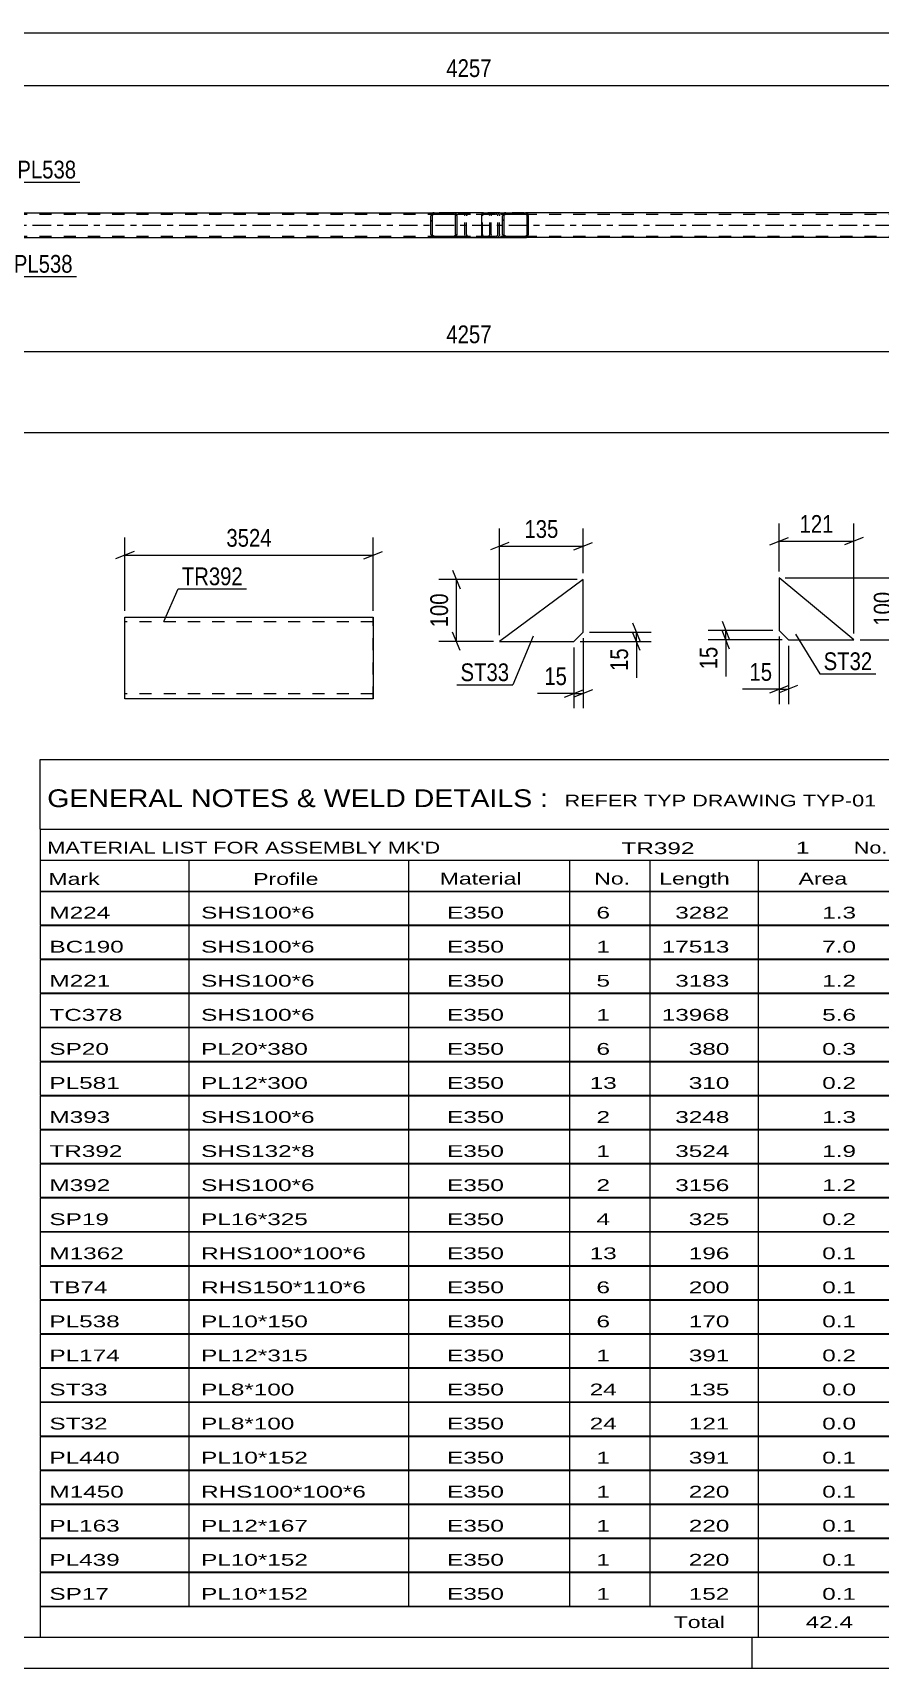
# Model space of a CAD drawing. Header units: millimetres. Extents: x 0 to 841, y 0 to 594.
# Drawn here: x 514.8 to 651.7, y 0 to 264.1 of the extents above; entities that cross this region are included whole.
import ezdxf

# ---------------------------------------------------------------- set-up
doc = ezdxf.new("R2010")
doc.units = ezdxf.units.MM
doc.linetypes.add('DXK_LINE_DOT2', pattern=[3.9198, 1.9599, -1.9599])
doc.linetypes.add('DXK_LINE_DOT3', pattern=[5.9187, 2.979, -0.9799, 0.9799, -0.9799])
doc.styles.add('Arial Narrow', font='ARIALN.TTF', dxfattribs={"height": 0.2})

# ---------------------------------------------------------------- blocks, each defined once
blk = doc.blocks.new('Unknown-122567824-1133')
at = {"color": 5, "linetype": 'Continuous'}
for p, q in [((5, 5), (836, 5)), ((631, 0), (631, 5)), ((0, 0), (841, 0))]:
    blk.add_line(p, q, dxfattribs=at)
blk = doc.blocks.new('Part-122567824-36594 - 36583')
at = {"linetype": 'Continuous'}
h = blk.add_hatch(dxfattribs=at)
h.set_pattern_fill('', scale=0.7, style=0, pattern_type=0)
h.set_pattern_definition([(45, (583.324, 234.728), (-1.57154, 1.57154), [])])
h.paths.add_polyline_path([(583.36, 234.54), (583.32, 234.73), (583.21, 234.88), (583.05, 234.99), (582.85, 235.02), (579.62, 235.02), (579.42, 234.99), (579.26, 234.88), (579.15, 234.73), (579.11, 234.54), (579.11, 231.5), (579.15, 231.32), (579.26, 231.16), (579.42, 231.06), (579.62, 231.02), (582.85, 231.02), (583.05, 231.06), (583.21, 231.16), (583.32, 231.32), (583.36, 231.5)])
h.paths.add_polyline_path([(583.09, 231.41), (583.03, 231.33), (582.95, 231.28), (582.85, 231.26), (579.62, 231.26), (579.52, 231.28), (579.44, 231.33), (579.38, 231.41), (579.36, 231.5), (579.36, 234.54), (579.38, 234.64), (579.44, 234.71), (579.52, 234.77), (579.62, 234.78), (582.85, 234.78), (582.95, 234.77), (583.03, 234.71), (583.09, 234.64), (583.11, 234.54), (583.11, 231.5)])
at = {"color": 2, "linetype": 'Continuous'}
for p, q in [((579.15, 234.73), (579.11, 234.54)), ((579.11, 231.5), (579.11, 234.54)), ((579.36, 234.54), (579.38, 234.64)), ((579.36, 231.5), (579.36, 234.54)), ((579.38, 234.64), (579.44, 234.71)), ((579.62, 235.02), (579.42, 234.99)), ((579.44, 234.71), (579.52, 234.77)), ((579.52, 234.77), (579.62, 234.78)), ((579.62, 235.02), (582.85, 235.02)), ((579.62, 234.78), (582.85, 234.78)), ((587.59, 235.02), (582.85, 235.02)), ((583.05, 234.99), (582.85, 235.02)), ((582.85, 234.78), (582.95, 234.77)), ((582.95, 234.77), (583.03, 234.71)), ((583.03, 234.71), (583.09, 234.64)), ((583.09, 234.64), (583.11, 234.54)), ((583.11, 231.5), (583.11, 234.54)), ((583.36, 234.54), (583.32, 234.73)), ((583.36, 231.5), (583.36, 234.54)), ((579.11, 231.5), (579.15, 231.32)), ((579.38, 231.41), (579.36, 231.5)), ((579.44, 231.33), (579.38, 231.41)), ((579.42, 231.06), (579.62, 231.02)), ((579.52, 231.28), (579.44, 231.33)), ((579.62, 231.26), (579.52, 231.28)), ((579.62, 231.26), (582.85, 231.26)), ((579.62, 231.02), (582.85, 231.02)), ((582.95, 231.28), (582.85, 231.26)), ((582.85, 231.02), (583.05, 231.06)), ((582.85, 231.02), (587.59, 231.02)), ((583.03, 231.33), (582.95, 231.28)), ((583.09, 231.41), (583.03, 231.33)), ((583.11, 231.5), (583.09, 231.41)), ((583.32, 231.32), (583.36, 231.5))]:
    blk.add_line(p, q, dxfattribs=at)
at = {"color": 7, "linetype": 'DXK_LINE_DOT2'}
for p, q in [((582.85, 235.02), (579.62, 235.02)), ((579.62, 234.78), (588.35, 234.78)), ((584.61, 234.54), (584.64, 234.73)), ((584.61, 231.5), (584.61, 234.54)), ((584.88, 234.64), (584.86, 234.54)), ((584.86, 231.5), (584.86, 234.54)), ((584.94, 234.71), (584.88, 234.64)), ((584.92, 234.99), (585.12, 235.02)), ((584.94, 234.71), (584.96, 234.73)), ((584.96, 234.73), (585.02, 234.77)), ((585.02, 234.77), (585.12, 234.78)), ((587.59, 235.02), (588.35, 235.02)), ((588.35, 235.02), (588.55, 234.99)), ((588.45, 234.77), (588.35, 234.78)), ((588.53, 234.71), (588.45, 234.77)), ((588.59, 234.64), (588.53, 234.71)), ((588.61, 234.54), (588.59, 234.64)), ((588.61, 231.5), (588.61, 234.54)), ((588.82, 234.73), (588.86, 234.54)), ((588.86, 231.5), (588.86, 234.54)), ((579.62, 231.26), (588.35, 231.26)), ((579.62, 231.02), (582.85, 231.02)), ((584.64, 231.32), (584.61, 231.5)), ((584.86, 231.5), (584.88, 231.41)), ((584.88, 231.41), (584.94, 231.33)), ((585.12, 231.02), (584.92, 231.06)), ((584.94, 231.33), (584.96, 231.32)), ((584.96, 231.32), (585.02, 231.28)), ((585.02, 231.28), (585.12, 231.26)), ((587.59, 231.02), (588.35, 231.02)), ((588.35, 231.26), (588.45, 231.28)), ((588.55, 231.06), (588.35, 231.02)), ((588.45, 231.28), (588.53, 231.33)), ((588.53, 231.33), (588.59, 231.41)), ((588.59, 231.41), (588.61, 231.5)), ((588.86, 231.5), (588.82, 231.32))]:
    blk.add_line(p, q, dxfattribs=at)
at = {"color": 2, "linetype": 'Continuous'}
for centre, start, end in [((579.6, 234.52), 110.7583, 155.68), ((582.87, 234.52), 24.32, 69.2417), ((579.6, 231.52), 204.32, 249.2417), ((582.87, 231.52), 290.7583, 335.68)]:
    blk.add_arc(centre, 0.496, start, end, dxfattribs=at)
at = {"color": 7, "linetype": 'DXK_LINE_DOT2'}
for centre, start, end in [((585.1, 234.52), 110.7583, 155.68), ((588.37, 234.52), 24.32, 69.2417), ((585.1, 231.52), 204.32, 249.2417), ((588.37, 231.52), 290.7583, 335.68)]:
    blk.add_arc(centre, 0.496, start, end, dxfattribs=at)
blk = doc.blocks.new('Part-122567824-36595 - 36583')
at = {"linetype": 'Continuous'}
h = blk.add_hatch(dxfattribs=at)
h.set_pattern_fill('', scale=0.7, style=0, pattern_type=0)
h.set_pattern_definition([(45, (594.851, 234.728), (-1.57154, 1.57154), [])])
h.paths.add_polyline_path([(594.89, 234.54), (594.85, 234.73), (594.74, 234.88), (594.58, 234.99), (594.39, 235.02), (591.2, 235.02), (591.01, 234.99), (590.85, 234.88), (590.74, 234.73), (590.7, 234.54), (590.7, 231.5), (590.74, 231.32), (590.85, 231.16), (591.01, 231.06), (591.2, 231.02), (594.39, 231.02), (594.58, 231.06), (594.74, 231.16), (594.85, 231.32), (594.89, 231.5)])
h.paths.add_polyline_path([(594.62, 231.41), (594.56, 231.33), (594.48, 231.28), (594.39, 231.26), (591.2, 231.26), (591.11, 231.28), (591.02, 231.33), (590.97, 231.41), (590.95, 231.5), (590.95, 234.54), (590.97, 234.64), (591.02, 234.71), (591.11, 234.77), (591.2, 234.78), (594.39, 234.78), (594.48, 234.77), (594.56, 234.71), (594.62, 234.64), (594.64, 234.54), (594.64, 231.5)])
at = {"color": 2, "linetype": 'Continuous'}
for p, q in [((587.32, 234.54), (587.34, 234.73)), ((587.32, 231.5), (587.32, 234.54)), ((587.34, 234.73), (587.39, 234.88)), ((587.39, 234.88), (587.48, 234.99)), ((587.48, 234.99), (587.59, 235.02)), ((587.59, 235.02), (591.2, 235.02)), ((590.74, 234.73), (590.7, 234.54)), ((590.7, 231.5), (590.7, 234.54)), ((590.95, 234.54), (590.97, 234.64)), ((590.95, 231.5), (590.95, 234.54)), ((590.97, 234.64), (591.02, 234.71)), ((591.2, 235.02), (591.01, 234.99)), ((591.02, 234.71), (591.11, 234.77)), ((591.11, 234.77), (591.2, 234.78)), ((591.2, 235.02), (594.39, 235.02)), ((591.2, 234.78), (594.39, 234.78)), ((594.58, 234.99), (594.39, 235.02)), ((594.39, 234.78), (594.48, 234.77)), ((594.48, 234.77), (594.56, 234.71)), ((594.56, 234.71), (594.62, 234.64)), ((594.62, 234.64), (594.64, 234.54)), ((594.64, 231.5), (594.64, 234.54)), ((594.89, 234.54), (594.85, 234.73)), ((594.89, 231.5), (594.89, 234.54)), ((587.34, 231.32), (587.32, 231.5)), ((587.39, 231.16), (587.34, 231.32)), ((587.48, 231.06), (587.39, 231.16)), ((587.59, 231.02), (587.48, 231.06)), ((587.59, 231.02), (591.2, 231.02)), ((590.7, 231.5), (590.74, 231.32)), ((590.97, 231.41), (590.95, 231.5)), ((591.02, 231.33), (590.97, 231.41)), ((591.01, 231.06), (591.2, 231.02)), ((591.11, 231.28), (591.02, 231.33)), ((591.2, 231.26), (591.11, 231.28)), ((591.2, 231.26), (594.39, 231.26)), ((591.2, 231.02), (594.39, 231.02)), ((594.48, 231.28), (594.39, 231.26)), ((594.39, 231.02), (594.58, 231.06)), ((594.56, 231.33), (594.48, 231.28)), ((594.62, 231.41), (594.56, 231.33)), ((594.64, 231.5), (594.62, 231.41)), ((594.85, 231.32), (594.89, 231.5))]:
    blk.add_line(p, q, dxfattribs=at)
at = {"color": 7, "linetype": 'DXK_LINE_DOT2'}
for p, q in [((587.46, 234.64), (587.45, 234.54)), ((587.45, 231.5), (587.45, 234.54)), ((587.49, 234.71), (587.46, 234.64)), ((587.53, 234.77), (587.49, 234.71)), ((587.59, 234.78), (587.53, 234.77)), ((587.59, 234.78), (594.39, 234.78)), ((588.86, 234.78), (588.86, 235.02)), ((589.68, 235.02), (589.87, 234.99)), ((589.77, 234.77), (589.68, 234.78)), ((589.85, 234.71), (589.77, 234.77)), ((589.91, 234.64), (589.85, 234.71)), ((589.93, 234.54), (589.91, 234.64)), ((589.93, 231.5), (589.93, 234.54)), ((590.14, 234.73), (590.18, 234.54)), ((590.18, 231.5), (590.18, 234.54)), ((591.2, 235.02), (594.39, 235.02)), ((587.45, 231.5), (587.46, 231.41)), ((587.46, 231.41), (587.49, 231.33)), ((587.49, 231.33), (587.53, 231.28)), ((587.53, 231.28), (587.59, 231.26)), ((587.59, 231.26), (594.39, 231.26)), ((588.86, 231.02), (588.86, 231.26)), ((589.68, 231.26), (589.77, 231.28)), ((589.87, 231.06), (589.68, 231.02)), ((589.77, 231.28), (589.85, 231.33)), ((589.85, 231.33), (589.91, 231.41)), ((589.91, 231.41), (589.93, 231.5)), ((590.18, 231.5), (590.14, 231.32)), ((591.2, 231.02), (594.39, 231.02))]:
    blk.add_line(p, q, dxfattribs=at)
for centre, start, end in [((589.69, 234.53), 23.8494, 68.8059), ((589.69, 231.52), 291.1941, 336.1506)]:
    blk.add_arc(centre, 0.492, start, end, dxfattribs=at)
at = {"color": 2, "linetype": 'Continuous'}
for centre, start, end in [((591.19, 234.53), 111.1941, 156.1506), ((594.4, 234.53), 23.8494, 68.8059), ((591.19, 231.52), 203.8494, 248.8059), ((594.4, 231.52), 291.1941, 336.1506)]:
    blk.add_arc(centre, 0.492, start, end, dxfattribs=at)
blk = doc.blocks.new('Part-122567824-36600 - 36583')
at = {"color": 7, "linetype": 'DXK_LINE_DOT3'}
blk.add_line((94.55, 233.02), (774.49, 233.02), dxfattribs=at)
at = {"color": 7, "linetype": 'DXK_LINE_DOT2'}
for p, q in [((104.3, 234.78), (774.49, 234.78)), ((774.49, 235.02), (579.62, 235.02)), ((579.62, 235.02), (594.39, 235.02)), ((104.3, 231.26), (774.49, 231.26)), ((774.49, 231.02), (579.62, 231.02)), ((594.39, 231.02), (579.62, 231.02))]:
    blk.add_line(p, q, dxfattribs=at)
at = {"color": 2, "linetype": 'Continuous'}
for p, q in [((509.25, 235.02), (579.62, 235.02)), ((664.75, 235.02), (594.39, 235.02)), ((509.25, 231.02), (579.62, 231.02)), ((664.75, 231.02), (594.39, 231.02))]:
    blk.add_line(p, q, dxfattribs=at)
blk = doc.blocks.new('Part-122567824-53837 - 53836')
at = {"color": 2, "linetype": 'Continuous'}
for p, q in [((635.35, 176.08), (635.35, 167.58)), ((647.44, 166.08), (635.35, 176.08)), ((635.35, 167.58), (636.85, 166.08)), ((636.85, 166.08), (647.44, 166.08))]:
    blk.add_line(p, q, dxfattribs=at)
blk = doc.blocks.new('Part-122567824-53847 - 53846')
at = {"color": 2, "linetype": 'Continuous'}
for p, q in [((603.72, 175.82), (590.22, 165.82)), ((603.72, 167.32), (603.72, 175.82)), ((602.22, 165.82), (603.72, 167.32)), ((590.22, 165.82), (602.22, 165.82))]:
    blk.add_line(p, q, dxfattribs=at)
blk = doc.blocks.new('Part-122567824-53965 - 53964')
at = {"color": 2, "linetype": 'Continuous'}
for p, q in [((529.68, 158.15), (529.68, 169.75)), ((529.68, 169.75), (549.68, 169.75)), ((549.78, 169.75), (569.78, 169.75)), ((569.78, 169.75), (569.78, 169.75)), ((569.78, 169.75), (569.78, 158.15)), ((529.68, 156.55), (529.68, 158.15)), ((549.68, 156.55), (529.68, 156.55)), ((569.78, 156.55), (549.78, 156.55)), ((569.78, 158.15), (569.78, 156.55)), ((569.78, 156.55), (569.78, 156.55))]:
    blk.add_line(p, q, dxfattribs=at)
at = {"color": 7, "linetype": 'DXK_LINE_DOT2'}
for p, q in [((569.78, 156.55), (569.78, 169.75)), ((569.78, 169.75), (569.78, 169.75)), ((549.68, 168.95), (529.68, 168.95)), ((569.78, 168.95), (549.78, 168.95)), ((569.78, 168.95), (569.78, 168.95)), ((529.68, 156.67), (529.68, 158.15)), ((529.68, 157.35), (529.68, 157.41)), ((549.68, 157.35), (529.68, 157.35)), ((569.78, 157.35), (549.78, 157.35)), ((569.78, 157.41), (569.78, 157.84)), ((569.78, 157.35), (569.78, 157.41)), ((569.78, 157.35), (569.78, 157.35)), ((569.78, 156.55), (569.78, 156.55))]:
    blk.add_line(p, q, dxfattribs=at)
blk = doc.blocks.new('StraightDimension-122567824-49845 - 36583')
at = {"color": 7, "linetype": 'Continuous'}
blk.add_line((105.59, 264.1), (790.47, 264.1), dxfattribs=at)
blk = doc.blocks.new('StraightDimension-122567824-49905 - 36583')
at = {"color": 7, "linetype": 'Continuous'}
for p, q in [((501.63, 256.2), (498.63, 255)), ((500.13, 244.42), (500.13, 258.45)), ((668.9, 255), (671.9, 256.2)), ((670.4, 244.42), (670.4, 258.45)), ((500.13, 255.6), (670.4, 255.6))]:
    blk.add_line(p, q, dxfattribs=at)
at = {"color": 0}
blk.add_wipeout([(589.52, 256.35), (589.52, 260.55), (581.01, 260.55), (581.01, 256.35)], dxfattribs=at)
at = {"color": 3, "style": 'Arial Narrow'}
blk.add_text('4257', height=2.863, dxfattribs=at).set_placement((581.61, 256.95))
blk = doc.blocks.new('StraightDimension-122567824-49933 - 36583')
at = {"color": 7, "linetype": 'Continuous'}
for p, q in [((500.13, 221.62), (500.13, 204.01)), ((670.4, 221.62), (670.4, 202.18)), ((501.63, 213.22), (498.63, 212.02)), ((500.13, 212.62), (670.4, 212.62)), ((668.9, 212.02), (671.9, 213.22))]:
    blk.add_line(p, q, dxfattribs=at)
at = {"color": 0}
blk.add_wipeout([(589.52, 213.37), (589.52, 217.57), (581.01, 217.57), (581.01, 213.37)], dxfattribs=at)
at = {"color": 0, "linetype": 'Continuous'}
blk.add_wipeout([(669.8, 211.92), (665.6, 211.92), (665.6, 201.58), (669.8, 201.58)], dxfattribs=at)
at = {"color": 3, "style": 'Arial Narrow'}
blk.add_text('4257', height=2.863, dxfattribs=at).set_placement((581.61, 213.97))
at = {"color": 3, "linetype": 'Continuous', "style": 'Arial Narrow'}
blk.add_text('14120', height=2.863, rotation=90.0002, dxfattribs=at).set_placement((669.2, 202.18))
blk = doc.blocks.new('StraightDimension-122567824-49960 - 36583')
at = {"color": 7, "linetype": 'Continuous'}
blk.add_line((102.88, 199.52), (791.11, 199.52), dxfattribs=at)
blk = doc.blocks.new('StraightDimension-122567824-54152 - 53836')
at = {"color": 7, "linetype": 'Continuous'}
for p, q in [((626.14, 169.08), (627.34, 166.08)), ((634.35, 167.58), (623.89, 167.58)), ((627.34, 164.58), (626.14, 167.58)), ((626.74, 166.08), (626.74, 167.58)), ((635.85, 166.08), (623.89, 166.08))]:
    blk.add_line(p, q, dxfattribs=at)
at = {"color": 0}
blk.add_wipeout([(625.99, 165.55), (621.79, 165.55), (621.79, 160.7), (625.99, 160.7)], dxfattribs=at)
at = {"color": 7, "linetype": 'Continuous'}
blk.add_line((626.74, 166.08), (626.74, 160.17), dxfattribs=at)
blk.add_line((626.74, 166.08), (626.74, 160.17), dxfattribs=at)
at = {"color": 3, "style": 'Arial Narrow'}
blk.add_text('15', height=2.863, rotation=90.0002, dxfattribs=at).set_placement((625.39, 161.3))
blk = doc.blocks.new('StraightDimension-122567824-54144 - 53836')
at = {"color": 7, "linetype": 'Continuous'}
for p, q in [((635.35, 166.58), (635.35, 155.7)), ((636.85, 165.08), (636.85, 155.7)), ((633.85, 157.5), (636.85, 158.7)), ((638.35, 158.7), (635.35, 157.5)), ((635.35, 158.1), (636.85, 158.1))]:
    blk.add_line(p, q, dxfattribs=at)
at = {"color": 0}
blk.add_wipeout([(634.83, 158.85), (634.83, 163.05), (629.97, 163.05), (629.97, 158.85)], dxfattribs=at)
at = {"color": 7, "linetype": 'Continuous'}
blk.add_line((635.35, 158.1), (629.45, 158.1), dxfattribs=at)
blk.add_line((635.35, 158.1), (629.45, 158.1), dxfattribs=at)
at = {"color": 3, "style": 'Arial Narrow'}
blk.add_text('15', height=2.863, dxfattribs=at).set_placement((630.57, 159.45))
blk = doc.blocks.new('StraightDimension-122567824-54156 - 53836')
at = {"color": 7, "linetype": 'Continuous'}
for p, q in [((654.26, 177.58), (655.46, 174.58)), ((636.35, 176.08), (657.26, 176.08)), ((654.86, 166.08), (654.86, 176.08)), ((655.46, 164.58), (654.26, 167.58)), ((648.44, 166.08), (657.26, 166.08))]:
    blk.add_line(p, q, dxfattribs=at)
at = {"color": 0}
blk.add_wipeout([(654.11, 174.42), (649.91, 174.42), (649.91, 167.74), (654.11, 167.74)], dxfattribs=at)
at = {"color": 3, "style": 'Arial Narrow'}
blk.add_text('100', height=2.863, rotation=90.0002, dxfattribs=at).set_placement((653.51, 168.34))
blk = doc.blocks.new('StraightDimension-122567824-54148 - 53836')
at = {"color": 7, "linetype": 'Continuous'}
for p, q in [((633.85, 181.4), (636.85, 182.6)), ((635.35, 177.08), (635.35, 184.85)), ((648.94, 182.6), (645.94, 181.4)), ((647.44, 167.08), (647.44, 184.85)), ((635.35, 182), (647.44, 182))]:
    blk.add_line(p, q, dxfattribs=at)
at = {"color": 0}
blk.add_wipeout([(644.74, 182.75), (644.74, 186.95), (638.06, 186.95), (638.06, 182.75)], dxfattribs=at)
at = {"color": 3, "style": 'Arial Narrow'}
blk.add_text('121', height=2.863, dxfattribs=at).set_placement((638.66, 183.35))
blk = doc.blocks.new('StraightDimension-122567824-54168 - 53846')
at = {"color": 7, "linetype": 'Continuous'}
for p, q in [((602.22, 164.82), (602.22, 155.01)), ((603.72, 166.32), (603.72, 155.01)), ((600.72, 156.81), (603.72, 158.01)), ((605.22, 158.01), (602.22, 156.81)), ((602.22, 157.41), (603.72, 157.41))]:
    blk.add_line(p, q, dxfattribs=at)
at = {"color": 0}
blk.add_wipeout([(601.69, 158.16), (601.69, 162.36), (596.83, 162.36), (596.83, 158.16)], dxfattribs=at)
at = {"color": 7, "linetype": 'Continuous'}
blk.add_line((602.22, 157.41), (596.31, 157.41), dxfattribs=at)
blk.add_line((602.22, 157.41), (596.31, 157.41), dxfattribs=at)
at = {"color": 3, "style": 'Arial Narrow'}
blk.add_text('15', height=2.863, dxfattribs=at).set_placement((597.43, 158.76))
blk = doc.blocks.new('StraightDimension-122567824-54160 - 53846')
at = {"color": 7, "linetype": 'Continuous'}
for p, q in [((604.72, 167.32), (614.7, 167.32)), ((611.7, 168.82), (612.9, 165.82)), ((612.9, 164.32), (611.7, 167.32)), ((612.3, 165.82), (612.3, 167.32)), ((603.22, 165.82), (614.7, 165.82))]:
    blk.add_line(p, q, dxfattribs=at)
at = {"color": 0}
blk.add_wipeout([(611.55, 165.29), (607.35, 165.29), (607.35, 160.44), (611.55, 160.44)], dxfattribs=at)
at = {"color": 7, "linetype": 'Continuous'}
blk.add_line((612.3, 165.82), (612.3, 159.91), dxfattribs=at)
blk.add_line((612.3, 165.82), (612.3, 159.91), dxfattribs=at)
at = {"color": 3, "style": 'Arial Narrow'}
blk.add_text('15', height=2.863, rotation=90.0002, dxfattribs=at).set_placement((610.95, 161.04))
blk = doc.blocks.new('StraightDimension-122567824-54172 - 53846')
at = {"color": 7, "linetype": 'Continuous'}
for p, q in [((590.22, 166.82), (590.22, 184.03)), ((603.72, 176.82), (603.72, 184.03)), ((591.72, 181.78), (588.72, 180.58)), ((590.22, 181.18), (603.72, 181.18)), ((602.22, 180.58), (605.22, 181.78))]:
    blk.add_line(p, q, dxfattribs=at)
at = {"color": 0}
blk.add_wipeout([(600.31, 181.93), (600.31, 186.13), (593.62, 186.13), (593.62, 181.93)], dxfattribs=at)
at = {"color": 3, "style": 'Arial Narrow'}
blk.add_text('135', height=2.863, dxfattribs=at).set_placement((594.22, 182.53))
blk = doc.blocks.new('StraightDimension-122567824-54164 - 53846')
at = {"color": 7, "linetype": 'Continuous'}
for p, q in [((582.63, 177.32), (583.83, 174.32)), ((602.72, 175.82), (580.38, 175.82)), ((583.23, 165.82), (583.23, 175.82)), ((583.83, 164.32), (582.63, 167.32)), ((589.22, 165.82), (580.38, 165.82))]:
    blk.add_line(p, q, dxfattribs=at)
at = {"color": 0}
blk.add_wipeout([(582.48, 174.16), (578.28, 174.16), (578.28, 167.48), (582.48, 167.48)], dxfattribs=at)
at = {"color": 3, "style": 'Arial Narrow'}
blk.add_text('100', height=2.863, rotation=90.0002, dxfattribs=at).set_placement((581.88, 168.08))
blk = doc.blocks.new('StraightDimension-122567824-54260 - 53964')
at = {"color": 7, "linetype": 'Continuous'}
for p, q in [((529.68, 170.75), (529.68, 182.6)), ((569.78, 170.75), (569.78, 182.6)), ((531.18, 180.35), (528.18, 179.15)), ((529.68, 179.75), (569.78, 179.75)), ((568.28, 179.15), (571.28, 180.35))]:
    blk.add_line(p, q, dxfattribs=at)
at = {"color": 0}
blk.add_wipeout([(553.99, 180.5), (553.99, 184.7), (545.48, 184.7), (545.48, 180.5)], dxfattribs=at)
at = {"color": 3, "style": 'Arial Narrow'}
blk.add_text('3524', height=2.863, dxfattribs=at).set_placement((546.08, 181.1))
blk = doc.blocks.new('Unknown-122567824-57511')
at = {"color": 7, "linetype": 'Continuous'}
for p, q in [((516, 146.75), (676, 146.75)), ((516, 135.5), (516, 146.75)), ((676, 146.75), (676, 135.5)), ((516, 135.5), (676, 135.5)), ((516, 135.5), (516, 130.5)), ((676, 135.5), (676, 130.5)), ((516, 130.5), (676, 130.5)), ((516, 130.5), (516, 125.5)), ((540, 130.5), (540, 125.5)), ((575.5, 130.5), (575.5, 125.5)), ((601.5, 130.5), (601.5, 125.5)), ((614.5, 130.5), (614.5, 125.5)), ((632, 130.5), (632, 125.5)), ((654, 130.5), (654, 125.5)), ((676, 130.5), (676, 125.5)), ((516, 125.5), (676, 125.5)), ((516, 125.45), (516, 120.05)), ((516, 125.45), (676, 125.45)), ((540, 125.5), (540, 120)), ((575.5, 125.5), (575.5, 120)), ((601.5, 125.5), (601.5, 120)), ((614.5, 125.5), (614.5, 120)), ((632, 125.5), (632, 120)), ((654, 125.5), (654, 120)), ((676, 125.45), (676, 120.05)), ((516, 120.05), (676, 120.05)), ((516, 119.95), (516, 114.55)), ((516, 119.95), (676, 119.95)), ((540, 120), (540, 114.5)), ((575.5, 120), (575.5, 114.5)), ((601.5, 120), (601.5, 114.5)), ((614.5, 120), (614.5, 114.5)), ((632, 120), (632, 114.5)), ((654, 120), (654, 114.5)), ((676, 119.95), (676, 114.55)), ((516, 114.55), (676, 114.55)), ((516, 114.45), (516, 109.05)), ((516, 114.45), (676, 114.45)), ((540, 114.5), (540, 109)), ((575.5, 114.5), (575.5, 109)), ((601.5, 114.5), (601.5, 109)), ((614.5, 114.5), (614.5, 109)), ((632, 114.5), (632, 109)), ((654, 114.5), (654, 109)), ((676, 114.45), (676, 109.05)), ((516, 109.05), (676, 109.05)), ((516, 108.95), (516, 103.55)), ((516, 108.95), (676, 108.95)), ((540, 109), (540, 103.5)), ((575.5, 109), (575.5, 103.5)), ((601.5, 109), (601.5, 103.5)), ((614.5, 109), (614.5, 103.5)), ((632, 109), (632, 103.5)), ((654, 109), (654, 103.5)), ((676, 108.95), (676, 103.55)), ((516, 103.55), (676, 103.55)), ((516, 103.45), (516, 98.05)), ((516, 103.45), (676, 103.45)), ((540, 103.5), (540, 98)), ((575.5, 103.5), (575.5, 98)), ((601.5, 103.5), (601.5, 98)), ((614.5, 103.5), (614.5, 98)), ((632, 103.5), (632, 98)), ((654, 103.5), (654, 98)), ((676, 103.45), (676, 98.05)), ((516, 98.05), (676, 98.05)), ((516, 97.95), (516, 92.55)), ((516, 97.95), (676, 97.95)), ((540, 98), (540, 92.5)), ((575.5, 98), (575.5, 92.5)), ((601.5, 98), (601.5, 92.5)), ((614.5, 98), (614.5, 92.5)), ((632, 98), (632, 92.5)), ((654, 98), (654, 92.5)), ((676, 97.95), (676, 92.55)), ((516, 92.55), (676, 92.55)), ((516, 92.45), (516, 87.05)), ((516, 92.45), (676, 92.45)), ((540, 92.5), (540, 87)), ((575.5, 92.5), (575.5, 87)), ((601.5, 92.5), (601.5, 87)), ((614.5, 92.5), (614.5, 87)), ((632, 92.5), (632, 87)), ((654, 92.5), (654, 87)), ((676, 92.45), (676, 87.05)), ((516, 87.05), (676, 87.05)), ((516, 86.95), (516, 81.55)), ((516, 86.95), (676, 86.95)), ((540, 87), (540, 81.5)), ((575.5, 87), (575.5, 81.5)), ((601.5, 87), (601.5, 81.5)), ((614.5, 87), (614.5, 81.5)), ((632, 87), (632, 81.5)), ((654, 87), (654, 81.5)), ((676, 86.95), (676, 81.55)), ((516, 81.55), (676, 81.55)), ((516, 81.45), (516, 76.05)), ((516, 81.45), (676, 81.45)), ((540, 81.5), (540, 76)), ((575.5, 81.5), (575.5, 76)), ((601.5, 81.5), (601.5, 76)), ((614.5, 81.5), (614.5, 76)), ((632, 81.5), (632, 76)), ((654, 81.5), (654, 76)), ((676, 81.45), (676, 76.05)), ((516, 76.05), (676, 76.05)), ((516, 75.95), (516, 70.55)), ((516, 75.95), (676, 75.95)), ((540, 76), (540, 70.5)), ((575.5, 76), (575.5, 70.5)), ((601.5, 76), (601.5, 70.5)), ((614.5, 76), (614.5, 70.5)), ((632, 76), (632, 70.5)), ((654, 76), (654, 70.5)), ((676, 75.95), (676, 70.55)), ((516, 70.55), (676, 70.55)), ((516, 70.45), (516, 65.05)), ((516, 70.45), (676, 70.45)), ((540, 70.5), (540, 65)), ((575.5, 70.5), (575.5, 65)), ((601.5, 70.5), (601.5, 65)), ((614.5, 70.5), (614.5, 65)), ((632, 70.5), (632, 65)), ((654, 70.5), (654, 65)), ((676, 70.45), (676, 65.05)), ((516, 65.05), (676, 65.05)), ((516, 64.95), (516, 59.55)), ((516, 64.95), (676, 64.95)), ((540, 65), (540, 59.5)), ((575.5, 65), (575.5, 59.5)), ((601.5, 65), (601.5, 59.5)), ((614.5, 65), (614.5, 59.5)), ((632, 65), (632, 59.5)), ((654, 65), (654, 59.5)), ((676, 64.95), (676, 59.55)), ((516, 59.55), (676, 59.55)), ((516, 59.45), (516, 54.05)), ((516, 59.45), (676, 59.45)), ((540, 59.5), (540, 54)), ((575.5, 59.5), (575.5, 54)), ((601.5, 59.5), (601.5, 54)), ((614.5, 59.5), (614.5, 54)), ((632, 59.5), (632, 54)), ((654, 59.5), (654, 54)), ((676, 59.45), (676, 54.05)), ((516, 54.05), (676, 54.05)), ((516, 53.95), (516, 48.55)), ((516, 53.95), (676, 53.95)), ((540, 54), (540, 48.5)), ((575.5, 54), (575.5, 48.5)), ((601.5, 54), (601.5, 48.5)), ((614.5, 54), (614.5, 48.5)), ((632, 54), (632, 48.5)), ((654, 54), (654, 48.5)), ((676, 53.95), (676, 48.55)), ((516, 48.55), (676, 48.55)), ((516, 48.45), (516, 43.05)), ((516, 48.45), (676, 48.45)), ((540, 48.5), (540, 43)), ((575.5, 48.5), (575.5, 43)), ((601.5, 48.5), (601.5, 43)), ((614.5, 48.5), (614.5, 43)), ((632, 48.5), (632, 43)), ((654, 48.5), (654, 43)), ((676, 48.45), (676, 43.05)), ((516, 43.05), (676, 43.05)), ((516, 42.95), (516, 37.55)), ((516, 42.95), (676, 42.95)), ((540, 43), (540, 37.5)), ((575.5, 43), (575.5, 37.5)), ((601.5, 43), (601.5, 37.5)), ((614.5, 43), (614.5, 37.5)), ((632, 43), (632, 37.5)), ((654, 43), (654, 37.5)), ((676, 42.95), (676, 37.55)), ((516, 37.55), (676, 37.55)), ((516, 37.45), (516, 32.05)), ((516, 37.45), (676, 37.45)), ((540, 37.5), (540, 32)), ((575.5, 37.5), (575.5, 32)), ((601.5, 37.5), (601.5, 32)), ((614.5, 37.5), (614.5, 32)), ((632, 37.5), (632, 32)), ((654, 37.5), (654, 32)), ((676, 37.45), (676, 32.05)), ((516, 32.05), (676, 32.05)), ((516, 31.95), (516, 26.55)), ((516, 31.95), (676, 31.95)), ((540, 32), (540, 26.5)), ((575.5, 32), (575.5, 26.5)), ((601.5, 32), (601.5, 26.5)), ((614.5, 32), (614.5, 26.5)), ((632, 32), (632, 26.5)), ((654, 32), (654, 26.5)), ((676, 31.95), (676, 26.55)), ((516, 26.55), (676, 26.55)), ((516, 26.45), (516, 21.05)), ((516, 26.45), (676, 26.45)), ((540, 26.5), (540, 21)), ((575.5, 26.5), (575.5, 21)), ((601.5, 26.5), (601.5, 21)), ((614.5, 26.5), (614.5, 21)), ((632, 26.5), (632, 21)), ((654, 26.5), (654, 21)), ((676, 26.45), (676, 21.05)), ((516, 21.05), (676, 21.05)), ((516, 20.95), (516, 15.55)), ((516, 20.95), (676, 20.95)), ((540, 21), (540, 15.5)), ((575.5, 21), (575.5, 15.5)), ((601.5, 21), (601.5, 15.5)), ((614.5, 21), (614.5, 15.5)), ((632, 21), (632, 15.5)), ((654, 21), (654, 15.5)), ((676, 20.95), (676, 15.55)), ((516, 15.55), (676, 15.55)), ((516, 15.45), (516, 10.05)), ((516, 15.45), (676, 15.45)), ((540, 15.5), (540, 10)), ((575.5, 15.5), (575.5, 10)), ((601.5, 15.5), (601.5, 10)), ((614.5, 15.5), (614.5, 10)), ((632, 15.5), (632, 10)), ((654, 15.5), (654, 10)), ((676, 15.45), (676, 10.05)), ((516, 10.05), (676, 10.05)), ((516, 10), (676, 10)), ((516, 10), (516, 5)), ((632, 10), (632, 5)), ((654, 10), (654, 5)), ((676, 10), (676, 5)), ((516, 5), (676, 5))]:
    blk.add_line(p, q, dxfattribs=at)
at = {"color": 7, "style": 'Arial Narrow'}
for s, height, width, p in [('GENERAL NOTES & WELD DETAILS :', 2.8633, 1.4, (517.15, 139.06)), ('REFER TYP DRAWING TYP-01', 1.9089, 1.6, (600.7, 139.16)), ("MATERIAL LIST FOR ASSEMBLY MK'D", 1.9089, 1.6, (517.15, 131.56)), ('TR392', 1.909, 1.794707, (609.9, 131.47)), ('1', 1.91, 1.794707, (638.08, 131.56)), ('No. Required', 1.9089, 1.6, (647.41, 131.56)), ('Mark', 1.909, 1.7, (517.34, 126.5)), ('Profile', 1.909, 1.7, (550.41, 126.5)), ('Material', 1.909, 1.7, (580.54, 126.56)), ('No.', 1.909, 1.7, (605.5, 126.56)), ('Length', 1.909, 1.7, (616, 126.56)), ('Area', 1.909, 1.7, (638.5, 126.56)), ('Weight', 1.909, 1.7, (658, 126.56))]:
    blk.add_text(s, height=height, dxfattribs=dict(at, width=width)).set_placement(p)
at = {"color": 7, "linetype": 'Continuous', "style": 'Arial Narrow'}
for s, height, width, p in [('M224', 1.909, 1.794707, (517.5, 121.06)), ('SHS100*6', 1.909, 1.794707, (542, 121.06)), ('E350', 1.909, 1.794707, (581.74, 121.06)), ('6', 1.91, 1.794707, (605.86, 121.06)), ('3282', 1.909, 1.794707, (618.58, 121.06)), ('1.3', 1.909, 1.794707, (642.32, 121.06)), ('344.9', 1.909, 1.794707, (658.96, 121.06)), ('BC190', 1.909, 1.794707, (517.5, 115.56)), ('SHS100*6', 1.909, 1.794707, (542, 115.56)), ('E350', 1.909, 1.794707, (581.74, 115.56)), ('1', 1.91, 1.794707, (605.86, 115.56)), ('17513', 1.909, 1.794707, (616.4, 115.56)), ('7.0', 1.909, 1.794707, (642.32, 115.56)), ('310.0', 1.909, 1.794707, (658.96, 115.56)), ('M221', 1.909, 1.794707, (517.5, 110.06)), ('SHS100*6', 1.909, 1.794707, (542, 110.06)), ('E350', 1.909, 1.794707, (581.74, 110.06)), ('5', 1.91, 1.794707, (605.86, 110.06)), ('3183', 1.909, 1.794707, (618.58, 110.06)), ('1.2', 1.909, 1.794707, (642.32, 110.06)), ('274.9', 1.909, 1.794707, (658.96, 110.06)), ('TC378', 1.909, 1.794707, (517.5, 104.56)), ('SHS100*6', 1.909, 1.794707, (542, 104.56)), ('E350', 1.909, 1.794707, (581.74, 104.56)), ('1', 1.91, 1.794707, (605.86, 104.56)), ('13968', 1.909, 1.794707, (616.4, 104.56)), ('5.6', 1.909, 1.794707, (642.32, 104.56)), ('247.4', 1.909, 1.794707, (658.96, 104.56)), ('SP20', 1.909, 1.794707, (517.5, 99.06)), ('PL20*380', 1.909, 1.794707, (542, 99.06)), ('E350', 1.909, 1.794707, (581.74, 99.06)), ('6', 1.91, 1.794707, (605.86, 99.06)), ('380', 1.909, 1.794707, (620.77, 99.06)), ('0.3', 1.909, 1.794707, (642.32, 99.06)), ('136.0', 1.909, 1.794707, (658.96, 99.06)), ('PL581', 1.909, 1.794707, (517.5, 93.56)), ('PL12*300', 1.909, 1.794707, (542, 93.56)), ('E350', 1.909, 1.794707, (581.74, 93.56)), ('13', 1.909, 1.794707, (604.76, 93.56)), ('310', 1.909, 1.794707, (620.77, 93.56)), ('0.2', 1.909, 1.794707, (642.32, 93.56)), ('113.9', 1.909, 1.794707, (658.96, 93.56)), ('M393', 1.909, 1.794707, (517.5, 88.06)), ('SHS100*6', 1.909, 1.794707, (542, 88.06)), ('E350', 1.909, 1.794707, (581.74, 88.06)), ('2', 1.91, 1.794707, (605.86, 88.06)), ('3248', 1.909, 1.794707, (618.58, 88.06)), ('1.3', 1.909, 1.794707, (642.32, 88.06)), ('113.8', 1.909, 1.794707, (658.96, 88.06)), ('TR392', 1.909, 1.794707, (517.5, 82.56)), ('SHS132*8', 1.909, 1.794707, (542, 82.56)), ('E350', 1.909, 1.794707, (581.74, 82.56)), ('1', 1.91, 1.794707, (605.86, 82.56)), ('3524', 1.909, 1.794707, (618.58, 82.56)), ('1.9', 1.909, 1.794707, (642.32, 82.56)), ('109.8', 1.909, 1.794707, (658.96, 82.56)), ('M392', 1.909, 1.794707, (517.5, 77.06)), ('SHS100*6', 1.909, 1.794707, (542, 77.06)), ('E350', 1.909, 1.794707, (581.74, 77.06)), ('2', 1.91, 1.794707, (605.86, 77.06)), ('3156', 1.909, 1.794707, (618.58, 77.06)), ('1.2', 1.909, 1.794707, (642.32, 77.06)), ('109.4', 1.909, 1.794707, (658.96, 77.06)), ('SP19', 1.909, 1.794707, (517.5, 71.56)), ('PL16*325', 1.909, 1.794707, (542, 71.56)), ('E350', 1.909, 1.794707, (581.74, 71.56)), ('4', 1.91, 1.794707, (605.86, 71.56)), ('325', 1.909, 1.794707, (620.77, 71.56)), ('0.2', 1.909, 1.794707, (642.32, 71.56)), ('53.1', 1.909, 1.794707, (661.14, 71.56)), ('M1362', 1.909, 1.794707, (517.5, 66.06)), ('RHS100*100*6', 1.9089, 1.794707, (542, 66.06)), ('E350', 1.909, 1.794707, (581.74, 66.06)), ('13', 1.909, 1.794707, (604.76, 66.06)), ('196', 1.909, 1.794707, (620.77, 66.06)), ('0.1', 1.909, 1.794707, (642.32, 66.06)), ('45.1', 1.909, 1.794707, (661.14, 66.06)), ('TB74', 1.909, 1.794707, (517.5, 60.56)), ('RHS150*110*6', 1.9089, 1.794707, (542, 60.56)), ('E350', 1.909, 1.794707, (581.74, 60.56)), ('6', 1.91, 1.794707, (605.86, 60.56)), ('200', 1.909, 1.794707, (620.77, 60.56)), ('0.1', 1.909, 1.794707, (642.32, 60.56)), ('28.0', 1.909, 1.794707, (661.14, 60.56)), ('PL538', 1.909, 1.794707, (517.5, 55.06)), ('PL10*150', 1.909, 1.794707, (542, 55.06)), ('E350', 1.909, 1.794707, (581.74, 55.06)), ('6', 1.91, 1.794707, (605.86, 55.06)), ('170', 1.909, 1.794707, (620.77, 55.06)), ('0.1', 1.909, 1.794707, (642.32, 55.06)), ('12.0', 1.909, 1.794707, (661.14, 55.06)), ('PL174', 1.909, 1.794707, (517.5, 49.56)), ('PL12*315', 1.909, 1.794707, (542, 49.56)), ('E350', 1.909, 1.794707, (581.74, 49.56)), ('1', 1.91, 1.794707, (605.86, 49.56)), ('391', 1.909, 1.794707, (620.77, 49.56)), ('0.2', 1.909, 1.794707, (642.32, 49.56)), ('10.8', 1.909, 1.794707, (661.14, 49.56)), ('ST33', 1.909, 1.794707, (517.5, 44.06)), ('PL8*100', 1.909, 1.794707, (542, 44.06)), ('E350', 1.909, 1.794707, (581.74, 44.06)), ('24', 1.909, 1.794707, (604.76, 44.06)), ('135', 1.909, 1.794707, (620.77, 44.06)), ('0.0', 1.909, 1.794707, (642.32, 44.06)), ('10.0', 1.909, 1.794707, (661.14, 44.06)), ('ST32', 1.909, 1.794707, (517.5, 38.56)), ('PL8*100', 1.909, 1.794707, (542, 38.56)), ('E350', 1.909, 1.794707, (581.74, 38.56)), ('24', 1.909, 1.794707, (604.76, 38.56)), ('121', 1.909, 1.794707, (620.77, 38.56)), ('0.0', 1.909, 1.794707, (642.32, 38.56)), ('8.9', 1.909, 1.794707, (663.33, 38.56)), ('PL440', 1.909, 1.794707, (517.5, 33.06)), ('PL10*152', 1.909, 1.794707, (542, 33.06)), ('E350', 1.909, 1.794707, (581.74, 33.06)), ('1', 1.91, 1.794707, (605.86, 33.06)), ('391', 1.909, 1.794707, (620.77, 33.06)), ('0.1', 1.909, 1.794707, (642.32, 33.06)), ('4.7', 1.909, 1.794707, (663.33, 33.06)), ('M1450', 1.909, 1.794707, (517.5, 27.56)), ('RHS100*100*6', 1.9089, 1.794707, (542, 27.56)), ('E350', 1.909, 1.794707, (581.74, 27.56)), ('1', 1.91, 1.794707, (605.86, 27.56)), ('220', 1.909, 1.794707, (620.77, 27.56)), ('0.1', 1.909, 1.794707, (642.32, 27.56)), ('3.9', 1.909, 1.794707, (663.33, 27.56)), ('PL163', 1.909, 1.794707, (517.5, 22.06)), ('PL12*167', 1.909, 1.794707, (542, 22.06)), ('E350', 1.909, 1.794707, (581.74, 22.06)), ('1', 1.91, 1.794707, (605.86, 22.06)), ('220', 1.909, 1.794707, (620.77, 22.06)), ('0.1', 1.909, 1.794707, (642.32, 22.06)), ('2.6', 1.909, 1.794707, (663.33, 22.06)), ('PL439', 1.909, 1.794707, (517.5, 16.56)), ('PL10*152', 1.909, 1.794707, (542, 16.56)), ('E350', 1.909, 1.794707, (581.74, 16.56)), ('220', 1.909, 1.794707, (620.77, 16.56)), ('0.1', 1.909, 1.794707, (642.32, 16.56)), ('2.6', 1.909, 1.794707, (663.33, 16.56)), ('1', 1.91, 1.794707, (605.86, 16.56)), ('SP17', 1.909, 1.794707, (517.5, 11.06)), ('PL10*152', 1.909, 1.794707, (542, 11.06)), ('E350', 1.909, 1.794707, (581.74, 11.06)), ('1', 1.91, 1.794707, (605.86, 11.06)), ('152', 1.909, 1.794707, (620.77, 11.06)), ('0.1', 1.909, 1.794707, (642.32, 11.06)), ('1.8', 1.909, 1.794707, (663.33, 11.06)), ('Total', 1.909, 1.7, (618.33, 6.5)), ('42.4', 1.909, 1.794707, (639.64, 6.5)), ('1943.6', 1.909, 1.794707, (656.77, 6.5))]:
    blk.add_text(s, height=height, dxfattribs=dict(at, width=width)).set_placement(p)
blk = doc.blocks.new('Mark-122567824-50037 - 36583')
at = {"color": 0}
blk.add_wipeout([(521.26, 225.35), (521.26, 228.35), (511.75, 228.35), (511.75, 225.35)], dxfattribs=at)
blk.add_wipeout([(521.26, 225.35), (521.26, 228.35), (511.75, 228.35), (511.75, 225.35)], dxfattribs=at)
at = {"color": 30, "linetype": 'Continuous'}
for p, q in [((504.43, 230.86), (511.15, 224.75)), ((511.15, 224.75), (521.86, 224.75))]:
    blk.add_line(p, q, dxfattribs=at)
at = {"color": 3, "style": 'Arial Narrow'}
blk.add_text('PL538', height=2.863, dxfattribs=at).set_placement((511.75, 225.35))
blk = doc.blocks.new('Mark-122567824-50034 - 36583')
at = {"color": 0}
blk.add_wipeout([(521.82, 240.57), (521.82, 243.57), (512.32, 243.57), (512.32, 240.57)], dxfattribs=at)
blk.add_wipeout([(521.82, 240.57), (521.82, 243.57), (512.32, 243.57), (512.32, 240.57)], dxfattribs=at)
at = {"color": 30, "linetype": 'Continuous'}
for p, q in [((504.74, 235.25), (511.72, 239.97)), ((511.72, 239.97), (522.42, 239.97))]:
    blk.add_line(p, q, dxfattribs=at)
at = {"color": 3, "style": 'Arial Narrow'}
blk.add_text('PL538', height=2.863, dxfattribs=at).set_placement((512.32, 240.57))
blk = doc.blocks.new('Mark-122567824-56824 - 53836')
at = {"color": 0}
blk.add_wipeout([(650.4, 161.18), (650.4, 164.18), (642.55, 164.18), (642.55, 161.18)], dxfattribs=at)
blk.add_wipeout([(650.4, 161.18), (650.4, 164.18), (642.55, 164.18), (642.55, 161.18)], dxfattribs=at)
at = {"color": 30, "linetype": 'Continuous'}
for p, q in [((637.98, 166.97), (641.95, 160.58)), ((641.95, 160.58), (651, 160.58))]:
    blk.add_line(p, q, dxfattribs=at)
at = {"color": 3, "style": 'Arial Narrow'}
blk.add_text('ST32', height=2.863, dxfattribs=at).set_placement((642.55, 161.18))
blk = doc.blocks.new('Mark-122567824-54460 - 53846')
at = {"color": 0}
blk.add_wipeout([(591.75, 159.4), (591.75, 162.4), (583.9, 162.4), (583.9, 159.4)], dxfattribs=at)
blk.add_wipeout([(591.75, 159.4), (591.75, 162.4), (583.9, 162.4), (583.9, 159.4)], dxfattribs=at)
at = {"color": 30, "linetype": 'Continuous'}
for p in [(595.63, 166.68), (583.3, 158.8)]:
    blk.add_line(p, (592.35, 158.8), dxfattribs=at)
at = {"color": 3, "style": 'Arial Narrow'}
blk.add_text('ST33', height=2.863, dxfattribs=at).set_placement((583.9, 159.4))
blk = doc.blocks.new('Mark-122567824-56791 - 53964')
at = {"color": 0}
blk.add_wipeout([(548.75, 174.89), (548.75, 177.89), (538.88, 177.89), (538.88, 174.89)], dxfattribs=at)
blk.add_wipeout([(548.75, 174.89), (548.75, 177.89), (538.88, 177.89), (538.88, 174.89)], dxfattribs=at)
at = {"color": 30, "linetype": 'Continuous'}
for p, q in [((535.99, 169.04), (538.28, 174.29)), ((538.28, 174.29), (549.35, 174.29))]:
    blk.add_line(p, q, dxfattribs=at)
at = {"color": 3, "style": 'Arial Narrow'}
blk.add_text('TR392', height=2.863, dxfattribs=at).set_placement((538.88, 174.89))

msp = doc.modelspace()

# ---------------------------------------------------------------- block references
for name in ['Unknown-122567824-1133', 'Part-122567824-36600 - 36583', 'Part-122567824-36594 - 36583', 'Part-122567824-36595 - 36583', 'Part-122567824-53847 - 53846', 'Part-122567824-53837 - 53836', 'Part-122567824-53965 - 53964', 'Unknown-122567824-57511']:
    msp.add_blockref(name, (0, 0))

# ---------------------------------------------------------------- next in the draw order: block references
for name in ['StraightDimension-122567824-49845 - 36583', 'StraightDimension-122567824-49933 - 36583', 'StraightDimension-122567824-54260 - 53964', 'StraightDimension-122567824-54152 - 53836', 'StraightDimension-122567824-54168 - 53846']:
    msp.add_blockref(name, (0, 0))

# ---------------------------------------------------------------- next in the draw order: block references
for name in ['StraightDimension-122567824-49905 - 36583', 'StraightDimension-122567824-49960 - 36583', 'Mark-122567824-56791 - 53964', 'StraightDimension-122567824-54160 - 53846', 'StraightDimension-122567824-54144 - 53836']:
    msp.add_blockref(name, (0, 0))

# ---------------------------------------------------------------- next in the draw order: block references
for name in ['Mark-122567824-50034 - 36583', 'Mark-122567824-50037 - 36583', 'StraightDimension-122567824-54172 - 53846', 'StraightDimension-122567824-54156 - 53836']:
    msp.add_blockref(name, (0, 0))

# ---------------------------------------------------------------- next in the draw order: block references
for name in ['StraightDimension-122567824-54148 - 53836', 'StraightDimension-122567824-54164 - 53846']:
    msp.add_blockref(name, (0, 0))

# ---------------------------------------------------------------- next in the draw order: block references
for name in ['Mark-122567824-54460 - 53846', 'Mark-122567824-56824 - 53836']:
    msp.add_blockref(name, (0, 0))

doc.saveas('drawing.dxf')
